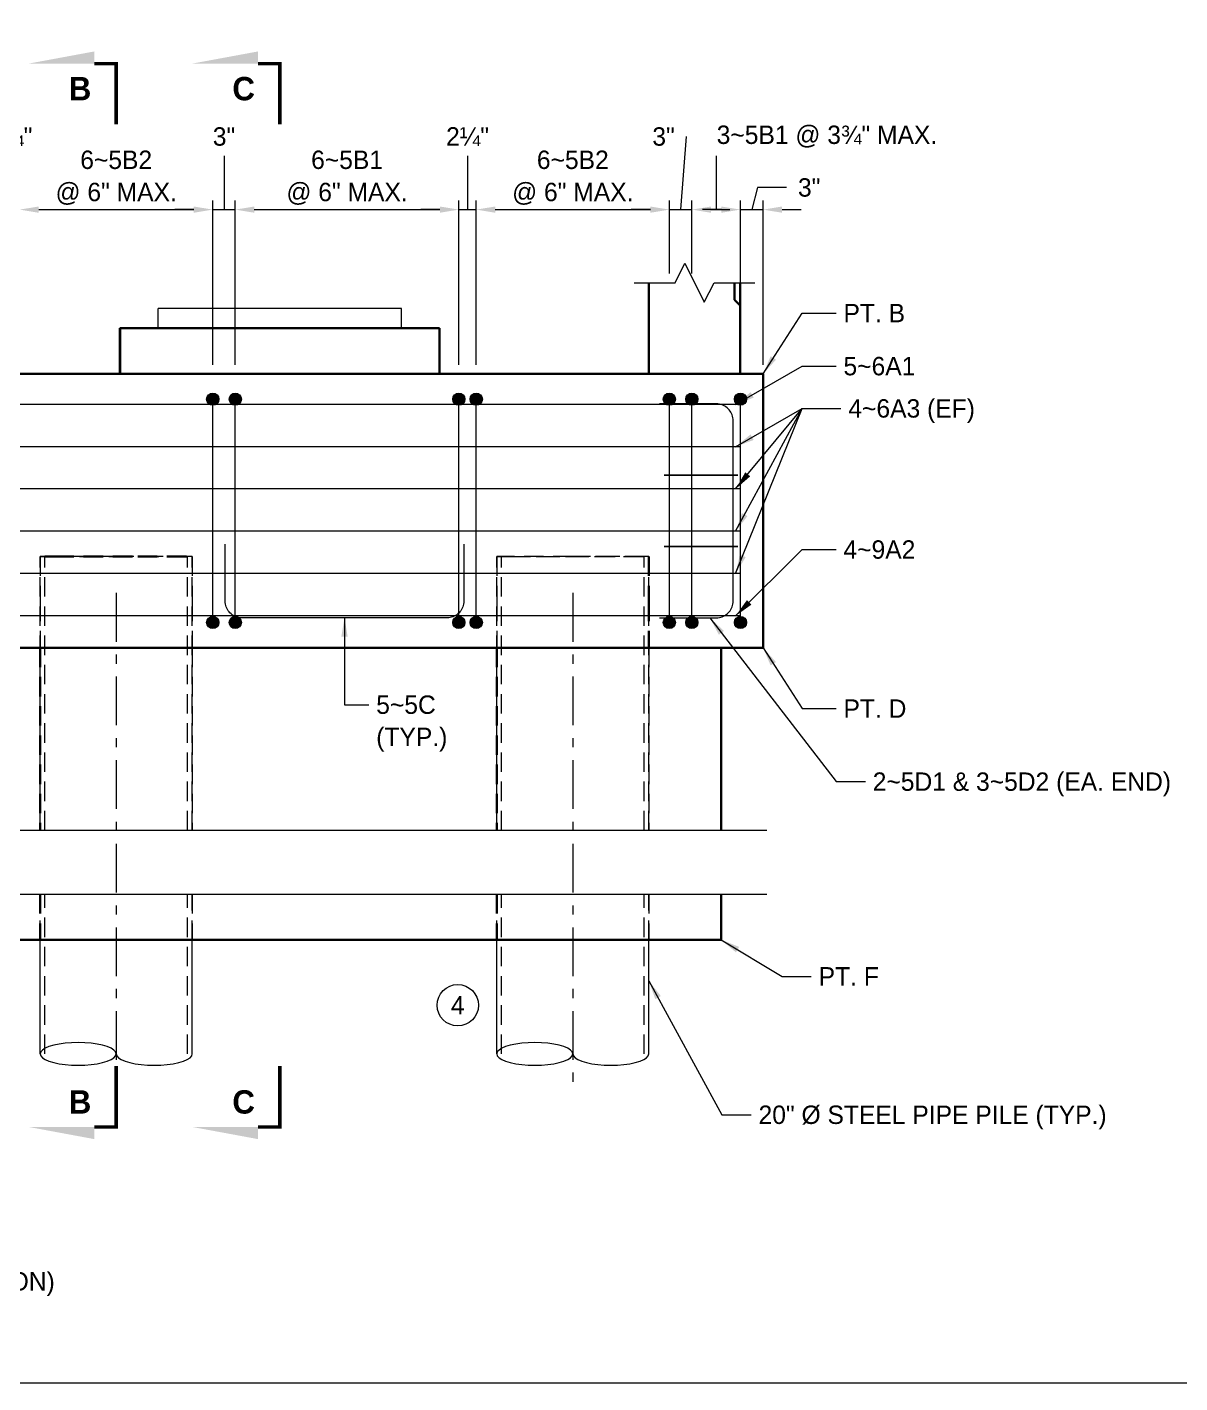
# Model space of a CAD drawing. Extents: x -1 to 861, y -26 to 2.
# Drawn here: x 254.44 to 267.06, y -25.67 to -10.81 of the extents above; entities that cross this region are included whole.
import ezdxf
from ezdxf.enums import TextEntityAlignment as Align

# ---------------------------------------------------------------- set-up
doc = ezdxf.new("R2010")
doc.units = 21
doc.header["$MEASUREMENT"] = 0
doc.linetypes.add('DGN2', pattern=[0.12, 0.08, -0.04])
doc.linetypes.add('DGN4', pattern=[0.336, 0.2, -0.053, 0.03, -0.053])
for name, color, linetype, lineweight in [('BearingPadMisc', 5, 'Continuous', 15), ('Border', 7, 'Continuous', 15), ('CL_Minor', 7, 'DGN4', 9), ('Dimension', 7, 'Continuous', 9), ('Leader', 7, 'Continuous', 9), ('PileSteel', 30, 'Continuous', 15), ('PileSteel_h', 30, 'DGN2', 15), ('Rebar', 2, 'Continuous', 15), ('SubStrConc', 3, 'Continuous', 30), ('SubStrConc2', 3, 'Continuous', 30), ('SubStrConc2_h', 3, 'DGN2', 30), ('SubStrConc_h', 3, 'DGN2', 30), ('Symbols', 7, 'Continuous', 15), ('TextStructures', 7, 'Continuous', 9)]:
    doc.layers.add(name, color=color, linetype=linetype, lineweight=lineweight)
doc.styles.add('FDOT Structures', font='FDOT.ttf')
doc.styles.add('FDOT Structures Annotation', font='FDOT.ttf')
doc.styles.add('FDOT Structures Views_SectionArrow', font='FDOTBold.ttf')
doc.dimstyles.new('FDOT Structures Note-Arrow 3-8', dxfattribs={"dimtxt": 0.2016, "dimasz": 0.208267, "dimexe": 0.1008, "dimexo": 0.1008, "dimgap": 0.1008, "dimtad": 1, "dimdec": 3, "dimlfac": 12, "dimzin": 15, "dimlunit": 4, "dimtxsty": 'FDOT Structures Annotation', "dimcen": 2.5, "dimclrd": 256, "dimclre": 256, "dimclrt": 256, "dimazin": 3, "dimtfac": 0.7, "dimtmove": 0, "dimatfit": 1, "dimtfill": 1, "dimfrac": 1, "dimlwd": -1, "dimlwe": -1})

# ---------------------------------------------------------------- blocks, each defined once
blk = doc.blocks.new('_CLOSEDFILLED')
at = {"layer": 'Dimension'}
blk.add_solid([(-1, 0.164), (0, 0), (-1, -0.164)], dxfattribs=at)
blk = doc.blocks.new('*D192')
at = {"layer": 'Dimension'}
for p, q in [((254.169, -14.512), (254.169, -12.712)), ((254.359, -14.512), (254.359, -12.712)), ((253.961, -12.812), (253.752, -12.812)), ((254.169, -12.812), (254.359, -12.812)), ((254.568, -12.812), (254.776, -12.812))]:
    blk.add_line(p, q, dxfattribs=at)
at = {"layer": 'Dimension', "xscale": 0.20826666666666666, "yscale": 0.20826666666666666}
blk.add_blockref('_CLOSEDFILLED', (254.169, -12.812), dxfattribs=at)
at = {"layer": 'Dimension', "xscale": 0.20826666666666666, "yscale": 0.20826666666666666, "rotation": 180}
blk.add_blockref('_CLOSEDFILLED', (254.359, -12.812), dxfattribs=at)
blk = doc.blocks.new('*D193')
at = {"layer": 'Dimension'}
for p, q in [((254.359, -14.512), (254.359, -12.712)), ((256.474, -14.512), (256.474, -12.712)), ((254.568, -12.812), (256.266, -12.812))]:
    blk.add_line(p, q, dxfattribs=at)
at = {"layer": 'Dimension', "xscale": 0.20826666666666666, "yscale": 0.20826666666666666, "rotation": 180}
blk.add_blockref('_CLOSEDFILLED', (254.359, -12.812), dxfattribs=at)
at = {"layer": 'Dimension', "xscale": 0.20826666666666666, "yscale": 0.20826666666666666}
blk.add_blockref('_CLOSEDFILLED', (256.474, -12.812), dxfattribs=at)
blk = doc.blocks.new('*D194')
at = {"layer": 'Dimension'}
for p, q in [((256.474, -14.512), (256.474, -12.712)), ((256.721, -14.512), (256.721, -12.712)), ((256.266, -12.812), (256.057, -12.812)), ((256.474, -12.812), (256.721, -12.812)), ((256.929, -12.812), (257.137, -12.812))]:
    blk.add_line(p, q, dxfattribs=at)
at = {"layer": 'Dimension', "xscale": 0.20826666666666666, "yscale": 0.20826666666666666}
blk.add_blockref('_CLOSEDFILLED', (256.474, -12.812), dxfattribs=at)
at = {"layer": 'Dimension', "xscale": 0.20826666666666666, "yscale": 0.20826666666666666, "rotation": 180}
blk.add_blockref('_CLOSEDFILLED', (256.721, -12.812), dxfattribs=at)
blk = doc.blocks.new('*D195')
at = {"layer": 'Dimension'}
for p, q in [((256.721, -14.512), (256.721, -12.712)), ((259.169, -14.512), (259.169, -12.712)), ((256.929, -12.812), (258.961, -12.812))]:
    blk.add_line(p, q, dxfattribs=at)
at = {"layer": 'Dimension', "xscale": 0.20826666666666666, "yscale": 0.20826666666666666, "rotation": 180}
blk.add_blockref('_CLOSEDFILLED', (256.721, -12.812), dxfattribs=at)
at = {"layer": 'Dimension', "xscale": 0.20826666666666666, "yscale": 0.20826666666666666}
blk.add_blockref('_CLOSEDFILLED', (259.169, -12.812), dxfattribs=at)
blk = doc.blocks.new('*D196')
at = {"layer": 'Dimension'}
for p, q in [((259.169, -14.512), (259.169, -12.712)), ((259.359, -14.512), (259.359, -12.712)), ((258.961, -12.812), (258.752, -12.812)), ((259.169, -12.812), (259.359, -12.812)), ((259.568, -12.812), (259.776, -12.812))]:
    blk.add_line(p, q, dxfattribs=at)
at = {"layer": 'Dimension', "xscale": 0.20826666666666666, "yscale": 0.20826666666666666}
blk.add_blockref('_CLOSEDFILLED', (259.169, -12.812), dxfattribs=at)
at = {"layer": 'Dimension', "xscale": 0.20826666666666666, "yscale": 0.20826666666666666, "rotation": 180}
blk.add_blockref('_CLOSEDFILLED', (259.359, -12.812), dxfattribs=at)
blk = doc.blocks.new('*D197')
at = {"layer": 'Dimension'}
for p, q in [((259.359, -14.512), (259.359, -12.712)), ((261.474, -13.512), (261.474, -12.712)), ((259.568, -12.812), (261.266, -12.812))]:
    blk.add_line(p, q, dxfattribs=at)
at = {"layer": 'Dimension', "xscale": 0.20826666666666666, "yscale": 0.20826666666666666, "rotation": 180}
blk.add_blockref('_CLOSEDFILLED', (259.359, -12.812), dxfattribs=at)
at = {"layer": 'Dimension', "xscale": 0.20826666666666666, "yscale": 0.20826666666666666}
blk.add_blockref('_CLOSEDFILLED', (261.474, -12.812), dxfattribs=at)
blk = doc.blocks.new('*D198')
at = {"layer": 'Dimension'}
for p, q in [((261.474, -13.512), (261.474, -12.712)), ((261.721, -13.512), (261.721, -12.712)), ((261.266, -12.812), (261.057, -12.812)), ((261.474, -12.812), (261.721, -12.812)), ((261.929, -12.812), (262.137, -12.812))]:
    blk.add_line(p, q, dxfattribs=at)
at = {"layer": 'Dimension', "xscale": 0.20826666666666666, "yscale": 0.20826666666666666}
blk.add_blockref('_CLOSEDFILLED', (261.474, -12.812), dxfattribs=at)
at = {"layer": 'Dimension', "xscale": 0.20826666666666666, "yscale": 0.20826666666666666, "rotation": 180}
blk.add_blockref('_CLOSEDFILLED', (261.721, -12.812), dxfattribs=at)
blk = doc.blocks.new('*D199')
at = {"layer": 'Dimension'}
for p, q in [((261.721, -13.512), (261.721, -12.712)), ((262.252, -14.512), (262.252, -12.712)), ((261.929, -12.812), (262.044, -12.812))]:
    blk.add_line(p, q, dxfattribs=at)
at = {"layer": 'Dimension', "xscale": 0.20826666666666666, "yscale": 0.20826666666666666, "rotation": 180}
blk.add_blockref('_CLOSEDFILLED', (261.721, -12.812), dxfattribs=at)
at = {"layer": 'Dimension', "xscale": 0.20826666666666666, "yscale": 0.20826666666666666}
blk.add_blockref('_CLOSEDFILLED', (262.252, -12.812), dxfattribs=at)
blk = doc.blocks.new('*D200')
at = {"layer": 'Dimension'}
for p, q in [((262.252, -14.512), (262.252, -12.712)), ((262.5, -14.512), (262.5, -12.712)), ((262.044, -12.812), (261.836, -12.812)), ((262.252, -12.812), (262.5, -12.812)), ((262.708, -12.812), (262.917, -12.812))]:
    blk.add_line(p, q, dxfattribs=at)
at = {"layer": 'Dimension', "xscale": 0.20826666666666666, "yscale": 0.20826666666666666}
blk.add_blockref('_CLOSEDFILLED', (262.252, -12.812), dxfattribs=at)
at = {"layer": 'Dimension', "xscale": 0.20826666666666666, "yscale": 0.20826666666666666, "rotation": 180}
blk.add_blockref('_CLOSEDFILLED', (262.5, -12.812), dxfattribs=at)

msp = doc.modelspace()

# ---------------------------------------------------------------- hatches: boundary and pattern name
at = {"layer": 'Rebar'}
h = msp.add_hatch(color=256, dxfattribs=at)
h.dxf.hatch_style = 1
edge = h.paths.add_edge_path()
edge.add_arc((256.473967, -14.888392), 0.066667, 0, 360)
h = msp.add_hatch(color=256, dxfattribs=at)
h.dxf.hatch_style = 1
edge = h.paths.add_edge_path()
edge.add_arc((256.720861, -14.888219), 0.066667, 0, 360)
h = msp.add_hatch(color=256, dxfattribs=at)
h.dxf.hatch_style = 1
edge = h.paths.add_edge_path()
edge.add_arc((259.168777, -14.888219), 0.066667, 0, 360)
h = msp.add_hatch(color=256, dxfattribs=at)
h.dxf.hatch_style = 1
edge = h.paths.add_edge_path()
edge.add_arc((259.359447, -14.888392), 0.066667, 0, 360)
h = msp.add_hatch(color=256, dxfattribs=at)
h.dxf.hatch_style = 1
edge = h.paths.add_edge_path()
edge.add_arc((261.473967, -14.888392), 0.066667, 0, 360)
h = msp.add_hatch(color=256, dxfattribs=at)
h.dxf.hatch_style = 1
edge = h.paths.add_edge_path()
edge.add_arc((261.720861, -14.888219), 0.066667, 0, 360)
h = msp.add_hatch(color=256, dxfattribs=at)
h.dxf.hatch_style = 1
edge = h.paths.add_edge_path()
edge.add_arc((262.252111, -14.888219), 0.066667, 0, 360)
h = msp.add_hatch(color=256, dxfattribs=at)
h.dxf.hatch_style = 1
edge = h.paths.add_edge_path()
edge.add_arc((256.473967, -17.33631), 0.066667, 0, 360)
h = msp.add_hatch(color=256, dxfattribs=at)
h.dxf.hatch_style = 1
edge = h.paths.add_edge_path()
edge.add_arc((256.720861, -17.33631), 0.066667, 0, 360)
h = msp.add_hatch(color=256, dxfattribs=at)
h.dxf.hatch_style = 1
edge = h.paths.add_edge_path()
edge.add_arc((259.168777, -17.33631), 0.066667, 0, 360)
h = msp.add_hatch(color=256, dxfattribs=at)
h.dxf.hatch_style = 1
edge = h.paths.add_edge_path()
edge.add_arc((259.359447, -17.33631), 0.066667, 0, 360)
h = msp.add_hatch(color=256, dxfattribs=at)
h.dxf.hatch_style = 1
edge = h.paths.add_edge_path()
edge.add_arc((261.473967, -17.33631), 0.066667, 0, 360)
h = msp.add_hatch(color=256, dxfattribs=at)
h.dxf.hatch_style = 1
edge = h.paths.add_edge_path()
edge.add_arc((261.720861, -17.33631), 0.066667, 0, 360)
h = msp.add_hatch(color=256, dxfattribs=at)
h.dxf.hatch_style = 1
edge = h.paths.add_edge_path()
edge.add_arc((262.252111, -17.33631), 0.066667, 0, 360)

# ---------------------------------------------------------------- linework, layer by layer
at = {"layer": 'BearingPadMisc'}
for points in [[(255.875031, -13.896886), (255.875014, -13.896886)], [(255.875014, -14.110428), (255.875014, -13.896886)], [(255.875031, -13.896886), (255.875014, -13.896886)], [(255.875067, -13.896886), (255.875031, -13.896886)], [(255.875031, -14.110428), (255.875031, -13.896886)], [(255.875067, -13.896886), (255.87505, -13.896886)], [(255.87505, -14.110428), (255.87505, -13.896886)], [(255.875067, -13.896886), (255.87505, -13.896886)], [(258.541734, -13.896886), (255.875067, -13.896886)], [(255.875067, -14.110428), (255.875067, -13.896886)], [(258.541734, -14.110428), (258.541734, -13.896886)]]:
    msp.add_lwpolyline(points, dxfattribs=at)
at = {"layer": 'CL_Minor', "ltscale": 2.666667}
for p, q in [((255.416708, -17.012351), (255.416708, -22.382351)), ((260.416708, -17.012351), (260.416708, -22.382351))]:
    msp.add_line(p, q, dxfattribs=at)
at = {"layer": 'Dimension'}
for points in [[(256.597414, -12.223679), (256.597414, -12.812351)], [(259.264112, -12.223679), (259.264112, -12.812351)], [(261.986486, -12.223679), (261.986486, -12.812351)], [(262.757469, -12.570431), (262.437469, -12.570431), (262.376097, -12.812351)]]:
    msp.add_lwpolyline(points, dxfattribs=at)
at = {"layer": 'Leader'}
for p, q in [((262.200006, -16.799517), (262.926749, -14.98985)), ((262.200006, -16.336156), (262.926749, -14.98985)), ((262.200006, -15.872796), (262.926749, -14.98985)), ((262.200006, -15.409435), (262.926749, -14.98985)), ((262.926749, -14.98985), (263.353416, -14.98985))]:
    msp.add_line(p, q, dxfattribs=at)
for points in [[(262.500082, -14.612351), (262.926749, -13.945685), (263.300082, -13.945685)], [(262.200009, -14.946075), (262.926749, -14.526492), (263.300082, -14.526492)], [(262.200009, -17.262877), (262.926749, -16.536138), (263.300082, -16.536138)], [(257.916717, -17.283836), (257.916717, -18.235951), (258.183384, -18.235951)], [(261.916647, -17.283836), (263.300082, -19.079018), (263.620082, -19.079018)], [(262.500082, -17.612351), (262.926749, -18.279018), (263.300082, -18.279018)], [(262.041738, -20.812351), (262.708405, -21.212351), (263.028405, -21.212351)], [(261.250041, -21.262351), (262.050041, -22.729018), (262.370041, -22.729018)]]:
    msp.add_lwpolyline(points, dxfattribs=at)
for points in [[(262.500082, -14.612351), (262.583113, -14.418223), (262.641585, -14.455646)], [(262.200009, -14.946075), (262.363018, -14.811881), (262.397729, -14.872003)], [(262.200006, -15.409435), (262.363015, -15.275241), (262.397726, -15.335363)], [(262.200006, -15.872796), (262.30556, -15.689935), (262.359161, -15.734053)], [(262.200006, -16.336156), (262.268391, -16.136398), (262.329481, -16.169375)], [(262.200006, -16.799517), (262.245409, -16.593317), (262.30983, -16.619188)], [(262.200009, -17.262877), (262.322732, -17.091066), (262.371821, -17.140155)], [(257.916717, -17.283836), (257.951428, -17.492103), (257.882006, -17.492103)], [(261.916647, -17.283836), (262.07127, -17.427613), (262.016281, -17.469989)], [(262.500082, -17.612351), (262.641585, -17.769057), (262.583113, -17.80648)], [(262.041738, -20.812351), (262.238184, -20.889739), (262.202467, -20.949268)], [(261.250041, -21.262351), (261.380243, -21.428566), (261.319298, -21.461809)]]:
    msp.add_solid(points, dxfattribs=at)
at = {"layer": 'PileSteel'}
for points in [[(254.583374, -22.062351), (254.583374, -20.812351)], [(256.25004, -22.062351), (256.25004, -20.812351)], [(259.583374, -22.062351), (259.583374, -20.812351)], [(261.25004, -22.062351), (261.25004, -20.812351)], [(255.416708, -22.062351), (255.410378, -22.040645), (255.39158, -22.019599), (255.360885, -21.999851), (255.319226, -21.982003), (255.267869, -21.966596), (255.208374, -21.954098), (255.14255, -21.94489), (255.072395, -21.93925), (255.000041, -21.937351), (254.927688, -21.93925), (254.857533, -21.94489), (254.791708, -21.954098), (254.732213, -21.966596), (254.680856, -21.982003), (254.639197, -21.999851), (254.608502, -22.019599), (254.589704, -22.040645), (254.583374, -22.062351), (254.589704, -22.084057), (254.608502, -22.105104), (254.639197, -22.124851), (254.680856, -22.1427), (254.732213, -22.158107), (254.791708, -22.170605), (254.857533, -22.179813), (254.927688, -22.185452), (255.000041, -22.187351), (255.072395, -22.185452), (255.14255, -22.179813), (255.208374, -22.170605), (255.267869, -22.158107), (255.319226, -22.1427), (255.360885, -22.124851), (255.39158, -22.105104), (255.410378, -22.084057), (255.416708, -22.062351)], [(260.416708, -22.062351), (260.410378, -22.040645), (260.39158, -22.019599), (260.360885, -21.999851), (260.319226, -21.982003), (260.267869, -21.966596), (260.208374, -21.954098), (260.14255, -21.94489), (260.072395, -21.93925), (260.000041, -21.937351), (259.927688, -21.93925), (259.857533, -21.94489), (259.791708, -21.954098), (259.732213, -21.966596), (259.680856, -21.982003), (259.639197, -21.999851), (259.608502, -22.019599), (259.589704, -22.040645), (259.583374, -22.062351), (259.589704, -22.084057), (259.608502, -22.105104), (259.639197, -22.124851), (259.680856, -22.1427), (259.732213, -22.158107), (259.791708, -22.170605), (259.857533, -22.179813), (259.927688, -22.185452), (260.000041, -22.187351), (260.072395, -22.185452), (260.14255, -22.179813), (260.208374, -22.170605), (260.267869, -22.158107), (260.319226, -22.1427), (260.360885, -22.124851), (260.39158, -22.105104), (260.410378, -22.084057), (260.416708, -22.062351)], [(255.416708, -22.062351), (255.423038, -22.084057), (255.441836, -22.105104), (255.472531, -22.124851), (255.514189, -22.1427), (255.565546, -22.158107), (255.625041, -22.170605), (255.690866, -22.179813), (255.761021, -22.185452), (255.833375, -22.187351), (255.905728, -22.185452), (255.975883, -22.179813), (256.041708, -22.170605), (256.101203, -22.158107), (256.15256, -22.1427), (256.194219, -22.124851), (256.224913, -22.105104), (256.243711, -22.084057), (256.250041, -22.062351)], [(260.416708, -22.062351), (260.423038, -22.084057), (260.441836, -22.105104), (260.472531, -22.124851), (260.514189, -22.1427), (260.565546, -22.158107), (260.625041, -22.170605), (260.690866, -22.179813), (260.761021, -22.185452), (260.833375, -22.187351), (260.905728, -22.185452), (260.975883, -22.179813), (261.041708, -22.170605), (261.101203, -22.158107), (261.15256, -22.1427), (261.194219, -22.124851), (261.224913, -22.105104), (261.243711, -22.084057), (261.250041, -22.062351)]]:
    msp.add_lwpolyline(points, dxfattribs=at)
at = {"layer": 'PileSteel_h', "ltscale": 2.666667}
for points in [[(255.41669, -16.612351), (254.583374, -16.612351)], [(254.583374, -16.612351), (254.695028, -16.612351), (255.668523, -16.612351), (256.25004, -16.612351)], [(255.41669, -16.612351), (254.583374, -16.612351)], [(254.583374, -16.612351), (254.695028, -16.612351), (255.668523, -16.612351), (256.25004, -16.612351)], [(254.583374, -16.612351), (254.583374, -17.107351), (254.583374, -17.612351)], [(254.583374, -19.612351), (254.583374, -16.612351)], [(255.416691, -16.612351), (254.635457, -16.612351)], [(254.635457, -19.612351), (254.635457, -16.612351)], [(256.25004, -16.612351), (255.41669, -16.612351)], [(256.25004, -16.612351), (255.41669, -16.612351)], [(256.197957, -16.612351), (255.416691, -16.612351)], [(256.197957, -19.612351), (256.197957, -16.612351)], [(256.25004, -16.612351), (256.25004, -17.107351), (256.25004, -17.612351)], [(256.25004, -19.612351), (256.25004, -16.612351)], [(260.41669, -16.612351), (259.583374, -16.612351)], [(259.583374, -16.612351), (259.695028, -16.612351), (260.668523, -16.612351), (261.25004, -16.612351)], [(260.41669, -16.612351), (259.583374, -16.612351)], [(259.583374, -16.612351), (259.695028, -16.612351), (260.668523, -16.612351), (261.25004, -16.612351)], [(259.583374, -16.612351), (259.583374, -17.107351), (259.583374, -17.612351)], [(259.583374, -19.612351), (259.583374, -16.612351)], [(260.416691, -16.612351), (259.635457, -16.612351)], [(259.635457, -16.612351), (259.740133, -16.612351), (260.652784, -16.612351), (261.197957, -16.612351)], [(259.635457, -19.612351), (259.635457, -16.612351)], [(261.25004, -16.612351), (260.41669, -16.612351)], [(261.25004, -16.612351), (260.41669, -16.612351)], [(261.197957, -16.612351), (260.416691, -16.612351)], [(261.197957, -19.612351), (261.197957, -16.612351)], [(261.25004, -19.612351), (261.25004, -16.612351)], [(256.25004, -17.612351), (256.25004, -19.612351)], [(261.25004, -17.612351), (261.25004, -19.612351)], [(254.583374, -20.812351), (254.583374, -20.312351)], [(254.635457, -22.062351), (254.635457, -20.312351)], [(256.197957, -22.062351), (256.197957, -20.312351)], [(256.25004, -20.312351), (256.25004, -20.812351)], [(256.25004, -20.812351), (256.25004, -20.312351)], [(259.583374, -20.812351), (259.583374, -20.312351)], [(259.635457, -22.062351), (259.635457, -20.312351)], [(261.197957, -22.062351), (261.197957, -20.312351)], [(261.25004, -20.312351), (261.25004, -20.812351)], [(261.25004, -20.812351), (261.25004, -20.312351)]]:
    msp.add_lwpolyline(points, dxfattribs=at)
at = {"layer": 'Rebar'}
for p, q in [((256.473967, -17.33631), (256.473967, -14.888392)), ((256.720861, -17.33631), (256.720861, -14.888219)), ((259.168777, -17.33631), (259.168777, -14.888219)), ((259.359447, -17.33631), (259.359447, -14.888392)), ((261.473967, -17.33631), (261.473967, -14.888392)), ((261.720861, -17.33631), (261.720861, -14.888219)), ((262.252111, -17.33631), (262.252111, -14.888219))]:
    msp.add_line(p, q, dxfattribs=at)
for points in [[(262.250009, -14.946075), (243.583342, -14.946075)], [(261.364607, -17.283836), (261.989607, -17.283836), (262.005495, -17.283143), (262.021262, -17.281067), (262.036788, -17.277625), (262.051955, -17.272843), (262.066647, -17.266757), (262.080753, -17.259414), (262.094166, -17.250869), (262.106782, -17.241188), (262.118507, -17.230444), (262.129251, -17.218719), (262.138932, -17.206103), (262.147477, -17.19269), (262.15482, -17.178584), (262.160906, -17.163892), (262.165688, -17.148725), (262.16913, -17.133199), (262.171206, -17.117432), (262.171899, -17.101544), (262.171898, -17.101544), (262.171898, -15.123158), (262.171206, -15.107271), (262.16913, -15.091504), (262.165688, -15.075978), (262.160906, -15.060811), (262.15482, -15.046118), (262.147477, -15.032012), (262.138932, -15.0186), (262.129251, -15.005983), (262.118507, -14.994259), (262.106782, -14.983515), (262.094166, -14.973834), (262.080753, -14.965289), (262.066647, -14.957946), (262.051955, -14.95186), (262.036788, -14.947078), (262.021262, -14.943636), (262.005495, -14.94156), (261.989607, -14.940866), (261.364607, -14.940867)], [(262.250006, -15.409435), (243.58334, -15.409435)], [(261.416673, -15.721856), (262.041673, -15.721856), (262.057561, -15.721856), (262.073328, -15.721856), (262.088854, -15.721856), (262.104021, -15.721856), (262.118714, -15.721856), (262.13282, -15.721856), (262.146232, -15.721856), (262.158849, -15.721856), (262.170574, -15.721856), (262.181319, -15.721856), (262.191, -15.721856), (262.199545, -15.721856), (262.206888, -15.721856), (262.212974, -15.721856), (262.217757, -15.721856), (262.221199, -15.721856), (262.223275, -15.721856), (262.223969, -15.721856), (262.22403, -15.721856), (262.223337, -15.721856), (262.221261, -15.721856), (262.21782, -15.721856), (262.213038, -15.721856), (262.206952, -15.721856), (262.19961, -15.721856), (262.191065, -15.721856), (262.181384, -15.721856), (262.170641, -15.721856), (262.158916, -15.721856), (262.1463, -15.721856), (262.132888, -15.721856), (262.118782, -15.721856), (262.104089, -15.721856), (262.088923, -15.721856), (262.073397, -15.721856), (262.05763, -15.721856), (262.041742, -15.721856), (261.416742, -15.721856)], [(262.250006, -15.872796), (243.58334, -15.872796)], [(262.250006, -16.336156), (243.58334, -16.336156)], [(259.22398, -16.476544), (259.22398, -17.101544), (259.223287, -17.117432), (259.221211, -17.133199), (259.217769, -17.148725), (259.212987, -17.163892), (259.206901, -17.178584), (259.199558, -17.19269), (259.191013, -17.206103), (259.181332, -17.218719), (259.170588, -17.230444), (259.158863, -17.241188), (259.146247, -17.250869), (259.132834, -17.259414), (259.118728, -17.266757), (259.104036, -17.272843), (259.088869, -17.277625), (259.073343, -17.281067), (259.057576, -17.283143), (259.041688, -17.283836), (256.791688, -17.283836), (256.775801, -17.283143), (256.760034, -17.281067), (256.744508, -17.277625), (256.729341, -17.272843), (256.714648, -17.266757), (256.700542, -17.259414), (256.68713, -17.250869), (256.674513, -17.241188), (256.662788, -17.230444), (256.652045, -17.218719), (256.642363, -17.206103), (256.633819, -17.19269), (256.626476, -17.178584), (256.62039, -17.163892), (256.615608, -17.148725), (256.612166, -17.133199), (256.61009, -17.117432), (256.609396, -17.101544), (256.609397, -17.101544), (256.609397, -16.476544)], [(261.416673, -16.502846), (262.041673, -16.502846), (262.057561, -16.502846), (262.073328, -16.502846), (262.088854, -16.502846), (262.104021, -16.502846), (262.118714, -16.502846), (262.13282, -16.502846), (262.146232, -16.502846), (262.158849, -16.502846), (262.170574, -16.502846), (262.181319, -16.502846), (262.191, -16.502846), (262.199545, -16.502846), (262.206888, -16.502846), (262.212974, -16.502846), (262.217757, -16.502846), (262.221199, -16.502846), (262.223275, -16.502846), (262.223969, -16.502846), (262.22403, -16.502846), (262.223337, -16.502846), (262.221261, -16.502846), (262.21782, -16.502846), (262.213038, -16.502846), (262.206952, -16.502846), (262.19961, -16.502846), (262.191065, -16.502846), (262.181384, -16.502846), (262.170641, -16.502846), (262.158916, -16.502846), (262.1463, -16.502846), (262.132888, -16.502846), (262.118782, -16.502846), (262.104089, -16.502846), (262.088923, -16.502846), (262.073397, -16.502846), (262.05763, -16.502846), (262.041742, -16.502846), (261.416742, -16.502846)], [(262.250006, -16.799517), (243.58334, -16.799517)], [(262.250009, -17.262877), (243.583342, -17.262877)]]:
    msp.add_lwpolyline(points, dxfattribs=at)
for centre in [(256.473967, -14.888392), (256.720861, -14.888219), (259.168777, -14.888219), (259.359447, -14.888392), (261.473967, -14.888392), (261.720861, -14.888219), (262.252111, -14.888219), (256.473967, -17.33631), (256.720861, -17.33631), (259.168777, -17.33631), (259.359447, -17.33631), (261.473967, -17.33631), (261.720861, -17.33631), (262.252111, -17.33631)]:
    msp.add_circle(centre, 0.066667, dxfattribs=at)
at = {"layer": 'SubStrConc'}
for points in [[(262.500082, -14.612351), (243.333415, -14.612351)], [(262.500082, -17.612351), (262.500082, -14.612351)], [(262.500082, -17.612351), (243.333415, -17.612351)], [(262.041738, -19.612351), (262.041738, -17.612351)], [(262.041738, -20.812351), (262.041738, -20.312351)], [(262.041738, -20.812351), (243.791738, -20.812351)]]:
    msp.add_lwpolyline(points, dxfattribs=at)
at = {"layer": 'SubStrConc2'}
for points in [[(261.249999, -14.612351), (261.249999, -13.612351)], [(261.250082, -14.612351), (261.250082, -13.612351)], [(262.250082, -14.612351), (262.250082, -13.612351)], [(255.458415, -14.110428), (255.458332, -14.110428)], [(255.458332, -14.612351), (255.458332, -14.110428)], [(255.458415, -14.110428), (255.458332, -14.110428)], [(258.958415, -14.110428), (255.458415, -14.110428)], [(255.458415, -14.612351), (255.458415, -14.110428)], [(258.958415, -14.612351), (258.958415, -14.110428)], [(258.958415, -14.612351), (255.458415, -14.612351)], [(262.250082, -14.612351), (261.250082, -14.612351)]]:
    msp.add_lwpolyline(points, dxfattribs=at)
at = {"layer": 'SubStrConc2_h', "ltscale": 2.666667}
for points in [[(262.187516, -13.799851), (262.187516, -13.612351)], [(262.187565, -13.612351), (262.187565, -13.799851)], [(262.250015, -13.862351), (262.187516, -13.799851)], [(262.250066, -13.862351), (262.187565, -13.799851)]]:
    msp.add_lwpolyline(points, dxfattribs=at)
at = {"layer": 'SubStrConc_h', "ltscale": 2.666667}
for points in [[(254.635457, -16.612351), (254.740133, -16.612351), (255.652784, -16.612351), (256.197957, -16.612351)], [(261.25004, -16.612351), (261.25004, -17.107351), (261.25004, -17.612351)], [(254.583374, -17.612351), (254.583374, -19.612351)], [(259.583374, -17.612351), (259.583374, -19.612351)], [(254.583374, -20.312351), (254.583374, -20.812351)], [(259.583374, -20.312351), (259.583374, -20.812351)]]:
    msp.add_lwpolyline(points, dxfattribs=at)
at = {"layer": 'Symbols', "const_width": 0.037333}
for points in [[(255.416707, -11.879018), (255.416707, -11.212351), (255.176707, -11.212351)], [(257.208374, -11.879018), (257.208374, -11.212351), (256.968374, -11.212351)], [(255.416707, -22.195685), (255.416707, -22.862351), (255.176707, -22.862351)], [(257.208374, -22.195685), (257.208374, -22.862351), (256.968374, -22.862351)]]:
    msp.add_lwpolyline(points, dxfattribs=at)
at = {"layer": 'Symbols'}
for points in [[(261.089999, -13.612351), (261.536708, -13.612351), (261.643374, -13.399018), (261.856707, -13.825685), (261.963374, -13.612351), (262.410082, -13.612351)], [(243.291676, -19.612351), (252.703374, -19.612351), (252.810041, -19.399018), (253.023374, -19.825685), (253.130041, -19.612351), (262.541738, -19.612351)], [(243.291676, -20.312351), (252.703374, -20.312351), (252.810041, -20.099018), (253.023374, -20.525685), (253.130041, -20.312351), (262.541738, -20.312351)]]:
    msp.add_lwpolyline(points, dxfattribs=at)
msp.add_circle((259.156708, -21.529018), 0.226667, dxfattribs=at)
for points in [[(255.176707, -11.212351), (254.456707, -11.212351), (255.176707, -11.079018)], [(256.968374, -11.212351), (256.248374, -11.212351), (256.968374, -11.079018)], [(255.176707, -22.862351), (254.456707, -22.862351), (255.176707, -22.995685)], [(256.968374, -22.862351), (256.248374, -22.862351), (256.968374, -22.995685)]]:
    msp.add_solid(points, dxfattribs=at)

# ---------------------------------------------------------------- texts
at = {"layer": 'Dimension', "char_height": 0.2016, "attachment_point": 5, "line_spacing_factor": 1.05, "style": 'FDOT Structures Annotation', "bg_fill": 3, "box_fill_scale": 1.1, "bg_fill_color": 0}
for s, insert in [('3~5B1 @ 3¾" MAX.', (263.199731, -12.011999)), ('2¼"', (254.264112, -12.011999)), ('3"', (256.597414, -12.011999)), ('2¼"', (259.264112, -12.011999)), ('3"', (261.41033, -12.011999))]:
    msp.add_mtext(s, dxfattribs=dict(at, insert=insert))
at = {"layer": 'TextStructures'}
for s, height, style, p in [('B', 0.256, 'FDOT Structures Views_SectionArrow', (255.020707, -11.486485)), ('C', 0.256, 'FDOT Structures Views_SectionArrow', (256.812374, -11.486485)), ('4', 0.2016, 'FDOT Structures', (259.156708, -21.529018)), ('B', 0.256, 'FDOT Structures Views_SectionArrow', (255.020707, -22.588218)), ('C', 0.256, 'FDOT Structures Views_SectionArrow', (256.812374, -22.588218))]:
    msp.add_text(s, height=height, dxfattribs=dict(at, style=style)).set_placement(p, align=Align.MIDDLE_CENTER)
at = {"layer": 'TextStructures', "style": 'FDOT Structures'}
for s, p in [('PT. B', (263.380722, -13.945685)), ('5~6A1', (263.380722, -14.526492)), ('4~6A3 (EF)', (263.434056, -14.98985)), ('4~9A2', (263.380722, -16.536138)), ('PT. D', (263.380722, -18.279018)), ('2~5D1 & 3~5D2 (EA. END)', (263.700722, -19.079018)), ('PT. F', (263.109045, -21.212351)), ('20" Ø STEEL PIPE PILE (TYP.)', (262.450681, -22.729018))]:
    msp.add_text(s, height=0.2016, dxfattribs=at).set_placement(p, align=Align.MIDDLE_LEFT)
msp.add_text('(LOOKING AHEAD STATION)', height=0.2016, dxfattribs=at).set_placement((252.916707, -24.715474), align=Align.BOTTOM_CENTER)
at = {"layer": 'TextStructures', "insert": (258.264024, -18.135151), "char_height": 0.2016, "attachment_point": 1, "line_spacing_factor": 1.05, "style": 'FDOT Structures'}
msp.add_mtext('5~5C\\P(TYP.)', dxfattribs=at)

# ---------------------------------------------------------------- dimensions: what is measured, and where the dimension line sits
at = {"layer": 'Dimension'}
for base, p1, p2, picture, middle in [((254.168777, -12.812351), (254.168777, -14.612351), (254.359447, -14.612351), '*D192', (254.264112, -12.812351)), ((254.359447, -12.812351), (254.359447, -14.612351), (256.473967, -14.612351), '*D193', (255.416707, -12.812351)), ((256.720861, -12.812351), (256.720861, -14.612351), (259.168777, -14.612351), '*D195', (257.944819, -12.812351)), ((259.168777, -12.812351), (259.168777, -14.612351), (259.359447, -14.612351), '*D196', (259.264112, -12.812351)), ((259.359447, -12.812351), (259.359447, -14.612351), (261.473967, -13.612351), '*D197', (260.416707, -12.812351)), ((261.720861, -12.812351), (261.720861, -13.612351), (262.252111, -14.612351), '*D199', (261.986486, -12.812351)), ((262.252111, -12.812351), (262.252111, -14.612351), (262.500082, -14.612351), '*D200', (262.376097, -12.812351))]:
    dim = msp.add_linear_dim(base=base, p1=p1, p2=p2, text=' ', dimstyle='FDOT Structures Note-Arrow 3-8', dxfattribs=at)
    dim.commit()
    dim.dimension.update_dxf_attribs({"geometry": picture, "text_midpoint": middle})

# ---------------------------------------------------------------- next in the draw order: linework, layer by layer
msp.add_lwpolyline([(261.657894, -12.011999), (261.597414, -12.812351)], dxfattribs=at)

# ---------------------------------------------------------------- next in the draw order: texts
at = {"layer": 'Dimension', "char_height": 0.2016, "attachment_point": 5, "line_spacing_factor": 1.05, "style": 'FDOT Structures Annotation', "bg_fill": 3, "box_fill_scale": 1.1, "bg_fill_color": 0}
for s, insert in [('6~5B2\\P@ 6" MAX.', (255.416707, -12.462575)), ('6~5B1\\P@ 6" MAX.', (257.944819, -12.462575)), ('6~5B2\\P@ 6" MAX.', (260.416707, -12.462575)), ('3"', (263.005034, -12.570431))]:
    msp.add_mtext(s, dxfattribs=dict(at, insert=insert))

# ---------------------------------------------------------------- next in the draw order: linework, layer by layer
at = {"layer": 'Border'}
msp.add_lwpolyline([(239, -25.666667), (281.266667, -25.666667), (281.266667, 1), (239, 1)], close=True, dxfattribs=at)

# ---------------------------------------------------------------- next in the draw order: dimensions: what is measured, and where the dimension line sits
at = {"layer": 'Dimension'}
for base, p1, p2, picture, middle in [((256.473967, -12.812351), (256.473967, -14.612351), (256.720861, -14.612351), '*D194', (256.597414, -12.812351)), ((261.473967, -12.812351), (261.473967, -13.612351), (261.720861, -13.612351), '*D198', (261.597414, -12.812351))]:
    dim = msp.add_linear_dim(base=base, p1=p1, p2=p2, text=' ', dimstyle='FDOT Structures Note-Arrow 3-8', dxfattribs=at)
    dim.commit()
    dim.dimension.update_dxf_attribs({"geometry": picture, "text_midpoint": middle})

doc.saveas('drawing.dxf')
